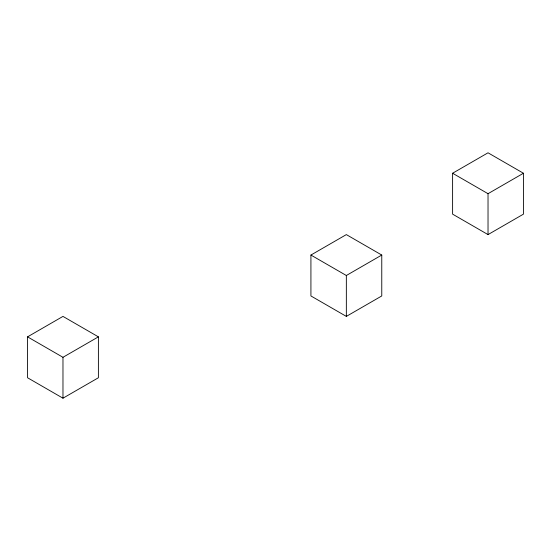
<?xml version="1.0" encoding="UTF-8"?>
<svg xmlns="http://www.w3.org/2000/svg" width="551" height="551" viewBox="0 0 551 551"><rect width="100%" height="100%" fill="white"/><g stroke="black" fill="none" stroke-linecap="round" stroke-linejoin="round"><path stroke-width="0.83" d="M27.55 336.854L62.972 316.398L98.395 336.854L98.395 377.752L62.972 398.201L27.55 377.752L27.55 336.854L62.972 357.303L98.395 336.854M310.922 255.051L346.345 234.602L381.767 255.051L381.767 295.949L346.345 316.398L310.922 295.949L310.922 255.051L346.345 275.5L381.767 255.051M452.605 173.248L488.028 152.799L523.45 173.248L523.45 214.146L488.028 234.602L452.605 214.146L452.605 173.248L488.028 193.697L523.45 173.248M488.028 193.697L488.028 234.602M346.345 275.5L346.345 316.398M62.972 357.303L62.972 398.201"/></g></svg>
